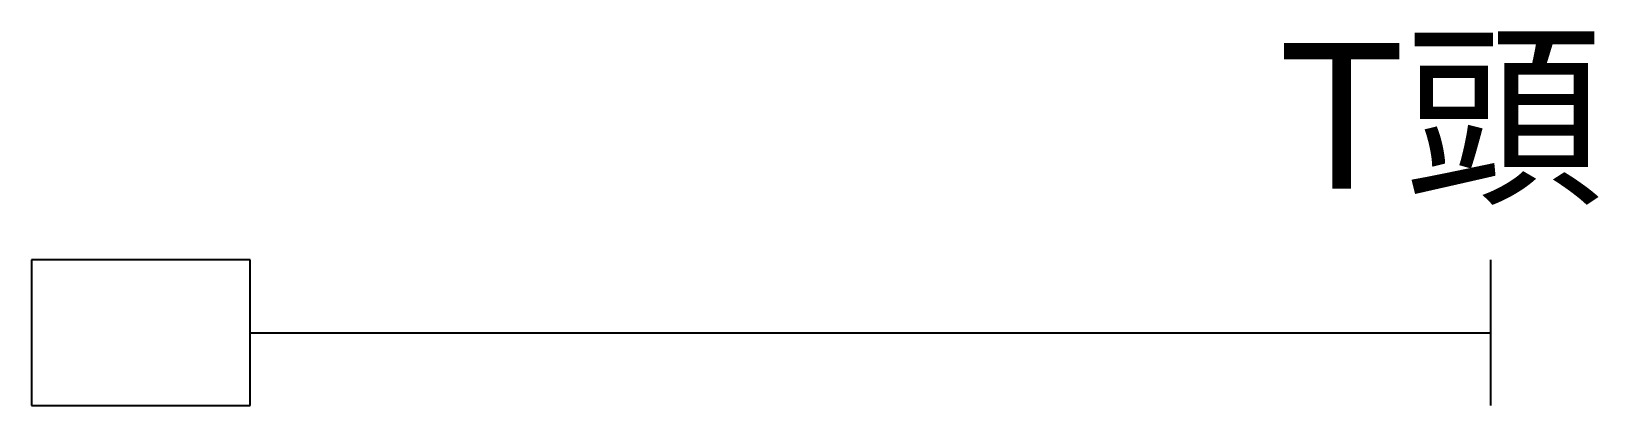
# Model space of a CAD drawing. Header units: millimetres. Extents: x 1766 to 1874, y 1558 to 1584.
import ezdxf

# ---------------------------------------------------------------- set-up
doc = ezdxf.new("R2010")
doc.units = ezdxf.units.MM
doc.styles.get("Standard").update_dxf_attribs({"font": 'arial.ttf'})

msp = doc.modelspace()

# ---------------------------------------------------------------- linework, layer by layer
for p, q in [((1766.41, 1567.92), (1766.41, 1557.92)), ((1781.41, 1567.92), (1766.41, 1567.92)), ((1781.41, 1557.92), (1781.41, 1567.92)), ((1866.41, 1567.92), (1866.41, 1557.92)), ((1781.41, 1562.92), (1866.41, 1562.92)), ((1766.41, 1557.92), (1781.41, 1557.92))]:
    msp.add_line(p, q)

# ---------------------------------------------------------------- texts
msp.add_text('T頭', height=10).set_placement((1851.94, 1572.79))

doc.saveas('drawing.dxf')
